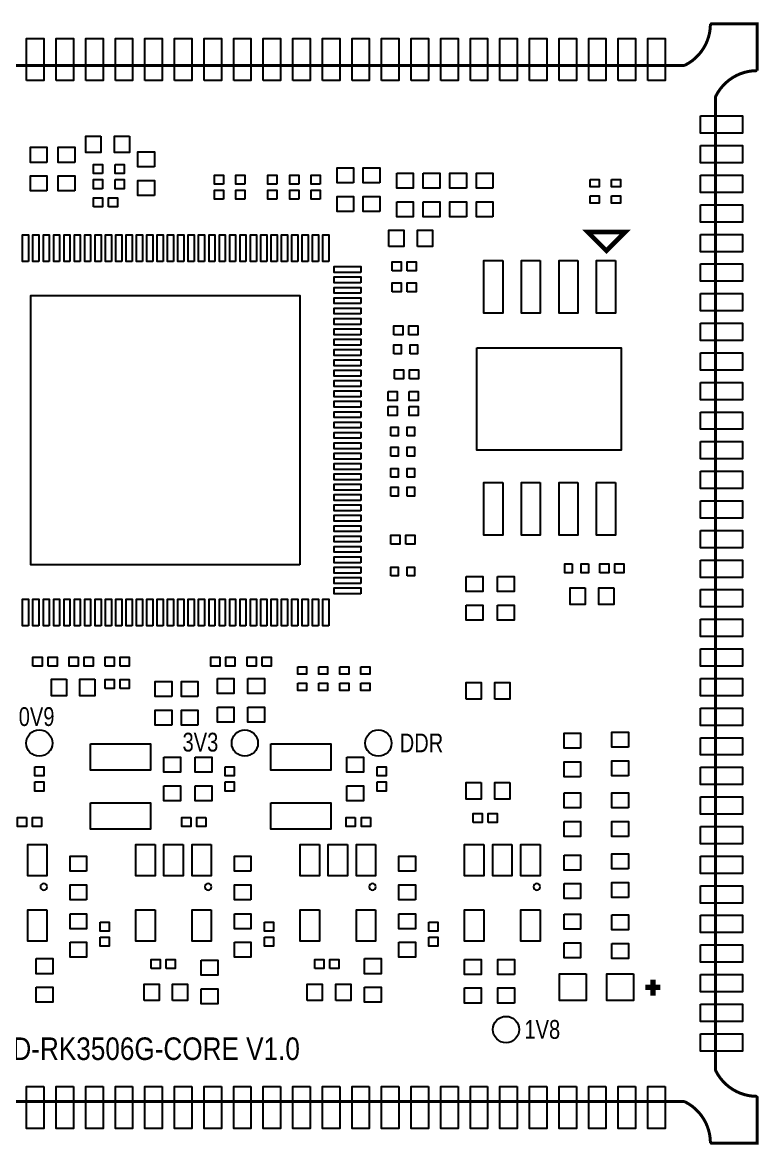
# Model space of a CAD drawing. Extents: x -19.6 to 18.3, y 14.1 to 52.
# Drawn here: x -6.57 to 18.32, y 14.07 to 51.97 of the extents above; entities that cross this region are included whole.
import ezdxf

# ---------------------------------------------------------------- set-up
doc = ezdxf.new("R2010")
doc.units = 0
for name, color, linetype in [('BG_OUTLINE', 6, 'CONTINUOUS'), ('PG_SILKSCREEN_TOP', 52, 'CONTINUOUS'), ('PIN_TOP', 80, 'CONTINUOUS')]:
    doc.layers.add(name, color=color, linetype=linetype)

msp = doc.modelspace()

# ---------------------------------------------------------------- linework, layer by layer
at = {"layer": 'BG_OUTLINE', "const_width": 0.1016}
msp.add_lwpolyline([(18.265597, 50.3428), (18.265597, 51.919403), (16.688994, 51.919403, -0.286028), (15.816758, 50.519406), (-17.085564, 50.519406, -0.286028), (-17.9578, 51.919403), (-19.534403, 51.919403), (-19.534403, 50.3428, -0.286028), (-18.134406, 49.470564), (-18.134406, 16.568242, -0.286028), (-19.534403, 15.696006), (-19.534403, 14.119403), (-17.9578, 14.119403, -0.286028), (-17.085564, 15.5194), (15.816758, 15.5194, -0.286028), (16.688994, 14.119403), (18.265597, 14.119403), (18.265597, 15.696006, -0.286028), (16.8656, 16.568242), (16.8656, 49.470564, -0.286028), (18.265597, 50.3428)], format="xyb", dxfattribs=at)
at = {"layer": 'BG_OUTLINE'}
msp.add_lwpolyline([(18.265597, 50.3428), (18.265597, 51.919403), (16.688994, 51.919403, -0.286028), (15.816758, 50.519406), (-17.085564, 50.519406, -0.286028), (-17.9578, 51.919403), (-19.534403, 51.919403), (-19.534403, 50.3428, -0.286028), (-18.134406, 49.470564), (-18.134406, 16.568242, -0.286028), (-19.534403, 15.696006), (-19.534403, 14.119403), (-17.9578, 14.119403, -0.286028), (-17.085564, 15.5194), (15.816758, 15.5194, -0.286028), (16.688994, 14.119403), (18.265597, 14.119403), (18.265597, 15.696006, -0.286028), (16.8656, 16.568242), (16.8656, 49.470564, -0.286028), (18.265597, 50.3428)], format="xyb", dxfattribs=at)
at = {"layer": 'PG_SILKSCREEN_TOP'}
for points, const_width in [([(13.171703, 44.256604), (13.806703, 44.891604), (12.536703, 44.891604), (13.171703, 44.256604)], 0.1524), ([(14.744217, 19.1008), (14.744217, 19.6342)], 0.1778), ([(14.998217, 19.3802), (14.490217, 19.3802)], 0.1778)]:
    msp.add_lwpolyline(points, dxfattribs=dict(at, const_width=const_width))
for points in [[(-5.732958, 22.77331, 1), (-5.960135, 22.77331, 1)], [(-0.176708, 22.77331, 1), (-0.403885, 22.77331, 1)], [(5.379542, 22.77331, 1), (5.152365, 22.77331, 1)], [(10.935792, 22.77331, 1), (10.708615, 22.77331, 1)]]:
    msp.add_lwpolyline(points, format="xyb", close=True, dxfattribs=at)
at = {"layer": 'PIN_TOP'}
for points in [[(-6.426403, 50.011406), (-6.426403, 51.427405), (-5.842406, 51.427405), (-5.842406, 50.011406)], [(-5.426405, 50.011406), (-5.426405, 51.427405), (-4.842408, 51.427405), (-4.842408, 50.011406)], [(-4.426407, 50.011406), (-4.426407, 51.427405), (-3.84241, 51.427405), (-3.84241, 50.011406)], [(-3.426409, 50.011406), (-3.426409, 51.427405), (-2.842412, 51.427405), (-2.842412, 50.011406)], [(-2.426386, 50.011406), (-2.426386, 51.427405), (-1.842389, 51.427405), (-1.842389, 50.011406)], [(-1.426388, 50.011406), (-1.426388, 51.427405), (-0.842391, 51.427405), (-0.842391, 50.011406)], [(-0.42639, 50.011406), (-0.42639, 51.427405), (0.157607, 51.427405), (0.157607, 50.011406)], [(0.573608, 50.011406), (0.573608, 51.427405), (1.157605, 51.427405), (1.157605, 50.011406)], [(1.573606, 50.011406), (1.573606, 51.427405), (2.157603, 51.427405), (2.157603, 50.011406)], [(2.573604, 50.011406), (2.573604, 51.427405), (3.157601, 51.427405), (3.157601, 50.011406)], [(3.573602, 50.011406), (3.573602, 51.427405), (4.157599, 51.427405), (4.157599, 50.011406)], [(4.5736, 50.011406), (4.5736, 51.427405), (5.157597, 51.427405), (5.157597, 50.011406)], [(5.573598, 50.011406), (5.573598, 51.427405), (6.157595, 51.427405), (6.157595, 50.011406)], [(6.573596, 50.011406), (6.573596, 51.427405), (7.157593, 51.427405), (7.157593, 50.011406)], [(7.573594, 50.011406), (7.573594, 51.427405), (8.157591, 51.427405), (8.157591, 50.011406)], [(8.573592, 50.011406), (8.573592, 51.427405), (9.157589, 51.427405), (9.157589, 50.011406)], [(9.57359, 50.011406), (9.57359, 51.427405), (10.157587, 51.427405), (10.157587, 50.011406)], [(10.573614, 50.011406), (10.573614, 51.427405), (11.15761, 51.427405), (11.15761, 50.011406)], [(11.573612, 50.011406), (11.573612, 51.427405), (12.157608, 51.427405), (12.157608, 50.011406)], [(12.57361, 50.011406), (12.57361, 51.427405), (13.157606, 51.427405), (13.157606, 50.011406)], [(13.573608, 50.011406), (13.573608, 51.427405), (14.157604, 51.427405), (14.157604, 50.011406)], [(14.573606, 50.011406), (14.573606, 51.427405), (15.157602, 51.427405), (15.157602, 50.011406)], [(16.3576, 48.811409), (17.773599, 48.811409), (17.773599, 48.227412), (16.3576, 48.227412)], [(-3.9116, 48.133), (-3.9116, 47.5742), (-4.4196, 47.5742), (-4.4196, 48.133)], [(-2.9464, 48.133), (-2.9464, 47.5742), (-3.4544, 47.5742), (-3.4544, 48.133)], [(16.3576, 47.811411), (17.773599, 47.811411), (17.773599, 47.227414), (16.3576, 47.227414)], [(-5.7404, 47.244), (-6.2992, 47.244), (-6.2992, 47.752), (-5.7404, 47.752)], [(-4.8006, 47.244), (-5.3594, 47.244), (-5.3594, 47.752), (-4.8006, 47.752)], [(-2.1082, 47.0916), (-2.667, 47.0916), (-2.667, 47.5996), (-2.1082, 47.5996)], [(-3.8608, 46.863), (-4.1656, 46.863), (-4.1656, 47.1678), (-3.8608, 47.1678)], [(-3.429, 47.1678), (-3.1242, 47.1678), (-3.1242, 46.863), (-3.429, 46.863)], [(4.625188, 46.548878), (4.066388, 46.548878), (4.066388, 47.056878), (4.625188, 47.056878)], [(5.514188, 46.548904), (4.955388, 46.548904), (4.955388, 47.056904), (5.514188, 47.056904)], [(-5.7404, 46.2788), (-6.2992, 46.2788), (-6.2992, 46.7868), (-5.7404, 46.7868)], [(-4.8006, 46.2788), (-5.3594, 46.2788), (-5.3594, 46.7868), (-4.8006, 46.7868)], [(-3.8608, 46.355), (-4.1656, 46.355), (-4.1656, 46.6598), (-3.8608, 46.6598)], [(-3.429, 46.6598), (-3.1242, 46.6598), (-3.1242, 46.355), (-3.429, 46.355)], [(-2.1082, 46.1264), (-2.667, 46.1264), (-2.667, 46.6344), (-2.1082, 46.6344)], [(0.230988, 46.5074), (-0.073812, 46.5074), (-0.073812, 46.8122), (0.230988, 46.8122)], [(0.951713, 46.5074), (0.646913, 46.5074), (0.646913, 46.8122), (0.951713, 46.8122)], [(2.028038, 46.5074), (1.723238, 46.5074), (1.723238, 46.8122), (2.028038, 46.8122)], [(2.774163, 46.5074), (2.469363, 46.5074), (2.469363, 46.8122), (2.774163, 46.8122)], [(3.494888, 46.5074), (3.190088, 46.5074), (3.190088, 46.8122), (3.494888, 46.8122)], [(6.084265, 46.879104), (6.643065, 46.879104), (6.643065, 46.371104), (6.084265, 46.371104)], [(6.982155, 46.879104), (7.540955, 46.879104), (7.540955, 46.371104), (6.982155, 46.371104)], [(8.441055, 46.371104), (7.882255, 46.371104), (7.882255, 46.879104), (8.441055, 46.879104)], [(9.338945, 46.371104), (8.780145, 46.371104), (8.780145, 46.879104), (9.338945, 46.879104)], [(12.626353, 46.667204), (12.926047, 46.667204), (12.926047, 46.418309), (12.626353, 46.418309)], [(13.345808, 46.667204), (13.645502, 46.667204), (13.645502, 46.418309), (13.345808, 46.418309)], [(16.3576, 46.811387), (17.773599, 46.811387), (17.773599, 46.22739), (16.3576, 46.22739)], [(0.230988, 45.9994), (-0.073812, 45.9994), (-0.073812, 46.3042), (0.230988, 46.3042)], [(0.951713, 45.9994), (0.646913, 45.9994), (0.646913, 46.3042), (0.951713, 46.3042)], [(2.028038, 45.9994), (1.723238, 45.9994), (1.723238, 46.3042), (2.028038, 46.3042)], [(2.774163, 45.9994), (2.469363, 45.9994), (2.469363, 46.3042), (2.774163, 46.3042)], [(3.494888, 45.9994), (3.190088, 45.9994), (3.190088, 46.3042), (3.494888, 46.3042)], [(-4.1656, 45.7454), (-4.1656, 46.0502), (-3.8608, 46.0502), (-3.8608, 45.7454)], [(-3.6576, 45.7454), (-3.6576, 46.0502), (-3.3528, 46.0502), (-3.3528, 45.7454)], [(4.625188, 45.583678), (4.066388, 45.583678), (4.066388, 46.091678), (4.625188, 46.091678)], [(5.514188, 45.583704), (4.955388, 45.583704), (4.955388, 46.091704), (5.514188, 46.091704)], [(6.084265, 45.913904), (6.643065, 45.913904), (6.643065, 45.405904), (6.084265, 45.405904)], [(6.982155, 45.913904), (7.540955, 45.913904), (7.540955, 45.405904), (6.982155, 45.405904)], [(8.441055, 45.405904), (7.882255, 45.405904), (7.882255, 45.913904), (8.441055, 45.913904)], [(9.338945, 45.405904), (8.780145, 45.405904), (8.780145, 45.913904), (9.338945, 45.913904)], [(12.626353, 46.118564), (12.926047, 46.118564), (12.926047, 45.869669), (12.626353, 45.869669)], [(13.345808, 46.118564), (13.645502, 46.118564), (13.645502, 45.869669), (13.345808, 45.869669)], [(16.3576, 45.811389), (17.773599, 45.811389), (17.773599, 45.227392), (16.3576, 45.227392)], [(-6.360693, 43.900306), (-6.560693, 43.900306), (-6.560693, 44.800304), (-6.360693, 44.800304)], [(-6.010681, 43.900306), (-6.210681, 43.900306), (-6.210681, 44.800304), (-6.010681, 44.800304)], [(-5.660695, 43.900306), (-5.860694, 43.900306), (-5.860694, 44.800304), (-5.660695, 44.800304)], [(-5.310886, 43.900306), (-5.510886, 43.900306), (-5.510886, 44.800304), (-5.310886, 44.800304)], [(-4.960874, 43.900306), (-5.160874, 43.900306), (-5.160874, 44.800304), (-4.960874, 44.800304)], [(-4.610887, 43.900306), (-4.810887, 43.900306), (-4.810887, 44.800304), (-4.610887, 44.800304)], [(-4.260875, 43.900306), (-4.460875, 43.900306), (-4.460875, 44.800304), (-4.260875, 44.800304)], [(-3.910889, 43.900306), (-4.110888, 43.900306), (-4.110888, 44.800304), (-3.910889, 44.800304)], [(-3.560877, 43.900306), (-3.760876, 43.900306), (-3.760876, 44.800304), (-3.560877, 44.800304)], [(-3.21089, 43.900306), (-3.41089, 43.900306), (-3.41089, 44.800304), (-3.21089, 44.800304)], [(-2.860777, 43.900306), (-3.060776, 43.900306), (-3.060776, 44.800304), (-2.860777, 44.800304)], [(-2.51079, 43.900306), (-2.71079, 43.900306), (-2.71079, 44.800304), (-2.51079, 44.800304)], [(-2.160778, 43.900306), (-2.360778, 43.900306), (-2.360778, 44.800304), (-2.160778, 44.800304)], [(-1.810791, 43.900306), (-2.010791, 43.900306), (-2.010791, 44.800304), (-1.810791, 44.800304)], [(-1.460779, 43.900306), (-1.660779, 43.900306), (-1.660779, 44.800304), (-1.460779, 44.800304)], [(-1.110793, 43.900306), (-1.310792, 43.900306), (-1.310792, 44.800304), (-1.110793, 44.800304)], [(-0.760781, 43.900306), (-0.96078, 43.900306), (-0.96078, 44.800304), (-0.760781, 44.800304)], [(-0.410794, 43.900306), (-0.610794, 43.900306), (-0.610794, 44.800304), (-0.410794, 44.800304)], [(-0.060681, 43.900306), (-0.26068, 43.900306), (-0.26068, 44.800304), (-0.060681, 44.800304)], [(0.289306, 43.900306), (0.089306, 43.900306), (0.089306, 44.800304), (0.289306, 44.800304)], [(0.639318, 43.900306), (0.439318, 43.900306), (0.439318, 44.800304), (0.639318, 44.800304)], [(0.989305, 43.900306), (0.789305, 43.900306), (0.789305, 44.800304), (0.989305, 44.800304)], [(1.339317, 43.900306), (1.139317, 43.900306), (1.139317, 44.800304), (1.339317, 44.800304)], [(1.689303, 43.900306), (1.489304, 43.900306), (1.489304, 44.800304), (1.689303, 44.800304)], [(2.039315, 43.900306), (1.839316, 43.900306), (1.839316, 44.800304), (2.039315, 44.800304)], [(2.389124, 43.900306), (2.189124, 43.900306), (2.189124, 44.800304), (2.389124, 44.800304)], [(2.739111, 43.900306), (2.539111, 43.900306), (2.539111, 44.800304), (2.739111, 44.800304)], [(3.089123, 43.900306), (2.889123, 43.900306), (2.889123, 44.800304), (3.089123, 44.800304)], [(3.439109, 43.900306), (3.23911, 43.900306), (3.23911, 44.800304), (3.439109, 44.800304)], [(3.789121, 43.900306), (3.589122, 43.900306), (3.589122, 44.800304), (3.789121, 44.800304)], [(5.8166, 44.3992), (5.8166, 44.958), (6.3246, 44.958), (6.3246, 44.3992)], [(6.7818, 44.3992), (6.7818, 44.958), (7.2898, 44.958), (7.2898, 44.3992)], [(16.3576, 44.811391), (17.773599, 44.811391), (17.773599, 44.227394), (16.3576, 44.227394)], [(4.866805, 43.522621), (3.966807, 43.522621), (3.966807, 43.72262), (4.866805, 43.72262)], [(5.932272, 43.57591), (5.932272, 43.88071), (6.237072, 43.88071), (6.237072, 43.57591)], [(6.440272, 43.57591), (6.440272, 43.88071), (6.745072, 43.88071), (6.745072, 43.57591)], [(9.666503, 43.93151), (9.666503, 42.15351), (9.031503, 42.15351), (9.031503, 43.93151)], [(10.936503, 43.93151), (10.936503, 42.15351), (10.301503, 42.15351), (10.301503, 43.93151)], [(12.206503, 43.93151), (12.206503, 42.15351), (11.571503, 42.15351), (11.571503, 43.93151)], [(13.476503, 43.93151), (13.476503, 42.15351), (12.841503, 42.15351), (12.841503, 43.93151)], [(16.3576, 43.811393), (17.773599, 43.811393), (17.773599, 43.227396), (16.3576, 43.227396)], [(4.866805, 43.172609), (3.966807, 43.172609), (3.966807, 43.372608), (4.866805, 43.372608)], [(4.866805, 42.822622), (3.966807, 42.822622), (3.966807, 43.022622), (4.866805, 43.022622)], [(5.932272, 42.874667), (5.932272, 43.179467), (6.237072, 43.179467), (6.237072, 42.874667)], [(6.440272, 42.874667), (6.440272, 43.179467), (6.745072, 43.179467), (6.745072, 42.874667)], [(2.814269, 33.647659), (-6.28584, 33.647659), (-6.28584, 42.747768), (2.814269, 42.747768)], [(4.866805, 42.47261), (3.966807, 42.47261), (3.966807, 42.67261), (4.866805, 42.67261)], [(16.3576, 42.811395), (17.773599, 42.811395), (17.773599, 42.227398), (16.3576, 42.227398)], [(4.866805, 42.122623), (3.966807, 42.122623), (3.966807, 42.322623), (4.866805, 42.322623)], [(4.866805, 41.772815), (3.966807, 41.772815), (3.966807, 41.972814), (4.866805, 41.972814)], [(5.983072, 41.417138), (5.983072, 41.721938), (6.287872, 41.721938), (6.287872, 41.417138)], [(6.491072, 41.417138), (6.491072, 41.721938), (6.795872, 41.721938), (6.795872, 41.417138)], [(16.3576, 41.811397), (17.773599, 41.811397), (17.773599, 41.2274), (16.3576, 41.2274)], [(4.866805, 41.422803), (3.966807, 41.422803), (3.966807, 41.622802), (4.866805, 41.622802)], [(4.866805, 41.072816), (3.966807, 41.072816), (3.966807, 41.272816), (4.866805, 41.272816)], [(5.987948, 40.7781), (5.987948, 41.077794), (6.236843, 41.077794), (6.236843, 40.7781)], [(6.536588, 40.7781), (6.536588, 41.077794), (6.785483, 41.077794), (6.785483, 40.7781)], [(8.795309, 40.976804), (13.672109, 40.976804), (13.672109, 37.522404), (8.795309, 37.522404)], [(4.866805, 40.722804), (3.966807, 40.722804), (3.966807, 40.922804), (4.866805, 40.922804)], [(4.866805, 40.372817), (3.966807, 40.372817), (3.966807, 40.572817), (4.866805, 40.572817)], [(16.3576, 40.811399), (17.773599, 40.811399), (17.773599, 40.227402), (16.3576, 40.227402)], [(4.866805, 40.022805), (3.966807, 40.022805), (3.966807, 40.222805), (4.866805, 40.222805)], [(6.008472, 39.933194), (6.008472, 40.237994), (6.313272, 40.237994), (6.313272, 39.933194)], [(6.516472, 39.933194), (6.516472, 40.237994), (6.821272, 40.237994), (6.821272, 39.933194)], [(4.866805, 39.672819), (3.966807, 39.672819), (3.966807, 39.872818), (4.866805, 39.872818)], [(16.3576, 39.811401), (17.773599, 39.811401), (17.773599, 39.227404), (16.3576, 39.227404)], [(4.866805, 39.322705), (3.966807, 39.322705), (3.966807, 39.522705), (4.866805, 39.522705)], [(5.798388, 39.508328), (6.103188, 39.508328), (6.103188, 39.203528), (5.798388, 39.203528)], [(6.509588, 39.508328), (6.814388, 39.508328), (6.814388, 39.203528), (6.509588, 39.203528)], [(4.866805, 38.972719), (3.966807, 38.972719), (3.966807, 39.172718), (4.866805, 39.172718)], [(4.866805, 38.622707), (3.966807, 38.622707), (3.966807, 38.822706), (4.866805, 38.822706)], [(5.798388, 39.000328), (6.103188, 39.000328), (6.103188, 38.695528), (5.798388, 38.695528)], [(6.509588, 39.000328), (6.814388, 39.000328), (6.814388, 38.695528), (6.509588, 38.695528)], [(16.3576, 38.811403), (17.773599, 38.811403), (17.773599, 38.227406), (16.3576, 38.227406)], [(4.866805, 38.27272), (3.966807, 38.27272), (3.966807, 38.47272), (4.866805, 38.47272)], [(5.889092, 38.00508), (5.889092, 38.304775), (6.137986, 38.304775), (6.137986, 38.00508)], [(6.437732, 38.00508), (6.437732, 38.304775), (6.686626, 38.304775), (6.686626, 38.00508)], [(4.866805, 37.922708), (3.966807, 37.922708), (3.966807, 38.122708), (4.866805, 38.122708)], [(4.866805, 37.572721), (3.966807, 37.572721), (3.966807, 37.772721), (4.866805, 37.772721)], [(5.889092, 37.319534), (5.889092, 37.619229), (6.137986, 37.619229), (6.137986, 37.319534)], [(6.437732, 37.319534), (6.437732, 37.619229), (6.686626, 37.619229), (6.686626, 37.319534)], [(16.3576, 37.811405), (17.773599, 37.811405), (17.773599, 37.227408), (16.3576, 37.227408)], [(4.866805, 37.222709), (3.966807, 37.222709), (3.966807, 37.422709), (4.866805, 37.422709)], [(4.866805, 36.872723), (3.966807, 36.872723), (3.966807, 37.072722), (4.866805, 37.072722)], [(5.889092, 36.608334), (5.889092, 36.908029), (6.137986, 36.908029), (6.137986, 36.608334)], [(6.437732, 36.608334), (6.437732, 36.908029), (6.686626, 36.908029), (6.686626, 36.608334)], [(16.3576, 36.811407), (17.773599, 36.811407), (17.773599, 36.22741), (16.3576, 36.22741)], [(4.866805, 36.522609), (3.966807, 36.522609), (3.966807, 36.722609), (4.866805, 36.722609)], [(9.666503, 36.428299), (9.666503, 34.650299), (9.031503, 34.650299), (9.031503, 36.428299)], [(10.936503, 36.428299), (10.936503, 34.650299), (10.301503, 34.650299), (10.301503, 36.428299)], [(12.206503, 36.428299), (12.206503, 34.650299), (11.571503, 34.650299), (11.571503, 36.428299)], [(13.476503, 36.428299), (13.476503, 34.650299), (12.841503, 34.650299), (12.841503, 36.428299)], [(4.866805, 36.172623), (3.966807, 36.172623), (3.966807, 36.372622), (4.866805, 36.372622)], [(4.866805, 35.822611), (3.966807, 35.822611), (3.966807, 36.02261), (4.866805, 36.02261)], [(5.889092, 35.973334), (5.889092, 36.273029), (6.137986, 36.273029), (6.137986, 35.973334)], [(6.437732, 35.973334), (6.437732, 36.273029), (6.686626, 36.273029), (6.686626, 35.973334)], [(4.866805, 35.472624), (3.966807, 35.472624), (3.966807, 35.672624), (4.866805, 35.672624)], [(16.3576, 35.811409), (17.773599, 35.811409), (17.773599, 35.227412), (16.3576, 35.227412)], [(4.866805, 35.122612), (3.966807, 35.122612), (3.966807, 35.322612), (4.866805, 35.322612)], [(4.866805, 34.772625), (3.966807, 34.772625), (3.966807, 34.972625), (4.866805, 34.972625)], [(4.866805, 34.422613), (3.966807, 34.422613), (3.966807, 34.622613), (4.866805, 34.622613)], [(5.881472, 34.34301), (5.881472, 34.64781), (6.186272, 34.64781), (6.186272, 34.34301)], [(6.389472, 34.34301), (6.389472, 34.64781), (6.694272, 34.64781), (6.694272, 34.34301)], [(16.3576, 34.811386), (17.773599, 34.811386), (17.773599, 34.227389), (16.3576, 34.227389)], [(4.866805, 34.072805), (3.966807, 34.072805), (3.966807, 34.272804), (4.866805, 34.272804)], [(4.866805, 33.722818), (3.966807, 33.722818), (3.966807, 33.922818), (4.866805, 33.922818)], [(16.3576, 33.811388), (17.773599, 33.811388), (17.773599, 33.227391), (16.3576, 33.227391)], [(4.866805, 33.372806), (3.966807, 33.372806), (3.966807, 33.572806), (4.866805, 33.572806)], [(5.889092, 33.276261), (5.889092, 33.575955), (6.137986, 33.575955), (6.137986, 33.276261)], [(6.437732, 33.276261), (6.437732, 33.575955), (6.686626, 33.575955), (6.686626, 33.276261)], [(12.019191, 33.682546), (12.019191, 33.382852), (11.770296, 33.382852), (11.770296, 33.682546)], [(12.567831, 33.682546), (12.567831, 33.382852), (12.318937, 33.382852), (12.318937, 33.682546)], [(12.953238, 33.380299), (12.953238, 33.685099), (13.258038, 33.685099), (13.258038, 33.380299)], [(13.461238, 33.380299), (13.461238, 33.685099), (13.766038, 33.685099), (13.766038, 33.380299)], [(4.866805, 33.022819), (3.966807, 33.022819), (3.966807, 33.222819), (4.866805, 33.222819)], [(8.433765, 33.253528), (8.992565, 33.253528), (8.992565, 32.745528), (8.433765, 32.745528)], [(9.495155, 33.253528), (10.053955, 33.253528), (10.053955, 32.745528), (9.495155, 32.745528)], [(4.866805, 32.672807), (3.966807, 32.672807), (3.966807, 32.872807), (4.866805, 32.872807)], [(12.455931, 32.872299), (12.455931, 32.313499), (11.947931, 32.313499), (11.947931, 32.872299)], [(13.421131, 32.872299), (13.421131, 32.313499), (12.913131, 32.313499), (12.913131, 32.872299)], [(16.3576, 32.81139), (17.773599, 32.81139), (17.773599, 32.227393), (16.3576, 32.227393)], [(-6.360693, 31.595123), (-6.560693, 31.595123), (-6.560693, 32.495122), (-6.360693, 32.495122)], [(-6.010681, 31.595123), (-6.210681, 31.595123), (-6.210681, 32.495122), (-6.010681, 32.495122)], [(-5.660695, 31.595123), (-5.860694, 31.595123), (-5.860694, 32.495122), (-5.660695, 32.495122)], [(-5.310886, 31.595123), (-5.510886, 31.595123), (-5.510886, 32.495122), (-5.310886, 32.495122)], [(-4.960874, 31.595123), (-5.160874, 31.595123), (-5.160874, 32.495122), (-4.960874, 32.495122)], [(-4.610887, 31.595123), (-4.810887, 31.595123), (-4.810887, 32.495122), (-4.610887, 32.495122)], [(-4.260875, 31.595123), (-4.460875, 31.595123), (-4.460875, 32.495122), (-4.260875, 32.495122)], [(-3.910889, 31.595123), (-4.110888, 31.595123), (-4.110888, 32.495122), (-3.910889, 32.495122)], [(-3.560877, 31.595123), (-3.760876, 31.595123), (-3.760876, 32.495122), (-3.560877, 32.495122)], [(-3.21089, 31.595123), (-3.41089, 31.595123), (-3.41089, 32.495122), (-3.21089, 32.495122)], [(-2.860777, 31.595123), (-3.060776, 31.595123), (-3.060776, 32.495122), (-2.860777, 32.495122)], [(-2.51079, 31.595123), (-2.71079, 31.595123), (-2.71079, 32.495122), (-2.51079, 32.495122)], [(-2.160778, 31.595123), (-2.360778, 31.595123), (-2.360778, 32.495122), (-2.160778, 32.495122)], [(-1.810791, 31.595123), (-2.010791, 31.595123), (-2.010791, 32.495122), (-1.810791, 32.495122)], [(-1.460779, 31.595123), (-1.660779, 31.595123), (-1.660779, 32.495122), (-1.460779, 32.495122)], [(-1.110793, 31.595123), (-1.310792, 31.595123), (-1.310792, 32.495122), (-1.110793, 32.495122)], [(-0.760781, 31.595123), (-0.96078, 31.595123), (-0.96078, 32.495122), (-0.760781, 32.495122)], [(-0.410794, 31.595123), (-0.610794, 31.595123), (-0.610794, 32.495122), (-0.410794, 32.495122)], [(-0.060681, 31.595123), (-0.26068, 31.595123), (-0.26068, 32.495122), (-0.060681, 32.495122)], [(0.289306, 31.595123), (0.089306, 31.595123), (0.089306, 32.495122), (0.289306, 32.495122)], [(0.639318, 31.595123), (0.439318, 31.595123), (0.439318, 32.495122), (0.639318, 32.495122)], [(0.989305, 31.595123), (0.789305, 31.595123), (0.789305, 32.495122), (0.989305, 32.495122)], [(1.339317, 31.595123), (1.139317, 31.595123), (1.139317, 32.495122), (1.339317, 32.495122)], [(1.689303, 31.595123), (1.489304, 31.595123), (1.489304, 32.495122), (1.689303, 32.495122)], [(2.039315, 31.595123), (1.839316, 31.595123), (1.839316, 32.495122), (2.039315, 32.495122)], [(2.389124, 31.595123), (2.189124, 31.595123), (2.189124, 32.495122), (2.389124, 32.495122)], [(2.739111, 31.595123), (2.539111, 31.595123), (2.539111, 32.495122), (2.739111, 32.495122)], [(3.089123, 31.595123), (2.889123, 31.595123), (2.889123, 32.495122), (3.089123, 32.495122)], [(3.439109, 31.595123), (3.23911, 31.595123), (3.23911, 32.495122), (3.439109, 32.495122)], [(3.789121, 31.595123), (3.589122, 31.595123), (3.589122, 32.495122), (3.789121, 32.495122)], [(8.433765, 32.288328), (8.992565, 32.288328), (8.992565, 31.780328), (8.433765, 31.780328)], [(9.495155, 32.288328), (10.053955, 32.288328), (10.053955, 31.780328), (9.495155, 31.780328)], [(16.3576, 31.811392), (17.773599, 31.811392), (17.773599, 31.227395), (16.3576, 31.227395)], [(16.3576, 30.811394), (17.773599, 30.811394), (17.773599, 30.227397), (16.3576, 30.227397)], [(-6.210351, 30.230394), (-6.210351, 30.535194), (-5.905551, 30.535194), (-5.905551, 30.230394)], [(-5.702351, 30.230394), (-5.702351, 30.535194), (-5.397551, 30.535194), (-5.397551, 30.230394)], [(-4.686351, 30.535194), (-4.686351, 30.230394), (-4.991151, 30.230394), (-4.991151, 30.535194)], [(-4.178351, 30.535194), (-4.178351, 30.230394), (-4.483151, 30.230394), (-4.483151, 30.535194)], [(-3.771849, 30.230394), (-3.771849, 30.535194), (-3.467049, 30.535194), (-3.467049, 30.230394)], [(-3.263849, 30.230394), (-3.263849, 30.535194), (-2.959049, 30.535194), (-2.959049, 30.230394)], [(0.104064, 30.535194), (0.104064, 30.230394), (-0.200736, 30.230394), (-0.200736, 30.535194)], [(0.612064, 30.535194), (0.612064, 30.230394), (0.307264, 30.230394), (0.307264, 30.535194)], [(1.030554, 30.230394), (1.030554, 30.535194), (1.335354, 30.535194), (1.335354, 30.230394)], [(1.538554, 30.230394), (1.538554, 30.535194), (1.843354, 30.535194), (1.843354, 30.230394)], [(2.738996, 30.205616), (3.038691, 30.205616), (3.038691, 29.956722), (2.738996, 29.956722)], [(3.450196, 30.205616), (3.749891, 30.205616), (3.749891, 29.956722), (3.450196, 29.956722)], [(4.161396, 30.205616), (4.461091, 30.205616), (4.461091, 29.956722), (4.161396, 29.956722)], [(4.872596, 30.205616), (5.172291, 30.205616), (5.172291, 29.956722), (4.872596, 29.956722)], [(-5.082159, 29.785386), (-5.082159, 29.226586), (-5.590159, 29.226586), (-5.590159, 29.785386)], [(-4.116959, 29.785386), (-4.116959, 29.226586), (-4.624959, 29.226586), (-4.624959, 29.785386)], [(-3.771849, 29.472814), (-3.771849, 29.777614), (-3.467049, 29.777614), (-3.467049, 29.472814)], [(-3.263849, 29.472814), (-3.263849, 29.777614), (-2.959049, 29.777614), (-2.959049, 29.472814)], [(-1.521866, 29.197224), (-2.080666, 29.197224), (-2.080666, 29.705224), (-1.521866, 29.705224)], [(-0.632866, 29.197224), (-1.191666, 29.197224), (-1.191666, 29.705224), (-0.632866, 29.705224)], [(0.024867, 29.806824), (0.583667, 29.806824), (0.583667, 29.298824), (0.024867, 29.298824)], [(1.053567, 29.806824), (1.612367, 29.806824), (1.612367, 29.298824), (1.053567, 29.298824)], [(2.738996, 29.656977), (3.038691, 29.656977), (3.038691, 29.408082), (2.738996, 29.408082)], [(3.450196, 29.656977), (3.749891, 29.656977), (3.749891, 29.408082), (3.450196, 29.408082)], [(4.161396, 29.656977), (4.461091, 29.656977), (4.461091, 29.408082), (4.161396, 29.408082)], [(4.872596, 29.656977), (5.172291, 29.656977), (5.172291, 29.408082), (4.872596, 29.408082)], [(8.434045, 29.113607), (8.434045, 29.672407), (8.942045, 29.672407), (8.942045, 29.113607)], [(9.399245, 29.113607), (9.399245, 29.672407), (9.907245, 29.672407), (9.907245, 29.113607)], [(16.3576, 29.811396), (17.773599, 29.811396), (17.773599, 29.227399), (16.3576, 29.227399)], [(0.024867, 28.841624), (0.583667, 28.841624), (0.583667, 28.333624), (0.024867, 28.333624)], [(1.053567, 28.841624), (1.612367, 28.841624), (1.612367, 28.333624), (1.053567, 28.333624)], [(16.3576, 28.811398), (17.773599, 28.811398), (17.773599, 28.227401), (16.3576, 28.227401)], [(-1.521866, 28.232024), (-2.080666, 28.232024), (-2.080666, 28.740024), (-1.521866, 28.740024)], [(-0.632866, 28.232024), (-1.191666, 28.232024), (-1.191666, 28.740024), (-0.632866, 28.740024)], [(12.298299, 27.458162), (11.739499, 27.458162), (11.739499, 27.966162), (12.298299, 27.966162)], [(13.914907, 27.491461), (13.356107, 27.491461), (13.356107, 27.999461), (13.914907, 27.999461)], [(16.3576, 27.8114), (17.773599, 27.8114), (17.773599, 27.227403), (16.3576, 27.227403)], [(-4.265397, 27.606904), (-2.233397, 27.606904), (-2.233397, 26.717904), (-4.265397, 26.717904)], [(1.830603, 27.606904), (3.862603, 27.606904), (3.862603, 26.717904), (1.830603, 26.717904)], [(-1.782699, 27.153006), (-1.223899, 27.153006), (-1.223899, 26.645006), (-1.782699, 26.645006)], [(-0.728599, 27.153006), (-0.169799, 27.153006), (-0.169799, 26.645006), (-0.728599, 26.645006)], [(4.402455, 27.153006), (4.961255, 27.153006), (4.961255, 26.645006), (4.402455, 26.645006)], [(12.298299, 26.492962), (11.739499, 26.492962), (11.739499, 27.000962), (12.298299, 27.000962)], [(13.914907, 26.526261), (13.356107, 26.526261), (13.356107, 27.034261), (13.914907, 27.034261)], [(-6.151499, 26.822806), (-5.846699, 26.822806), (-5.846699, 26.518006), (-6.151499, 26.518006)], [(0.287401, 26.822806), (0.592201, 26.822806), (0.592201, 26.518006), (0.287401, 26.518006)], [(5.418455, 26.822806), (5.723255, 26.822806), (5.723255, 26.518006), (5.418455, 26.518006)], [(16.3576, 26.811402), (17.773599, 26.811402), (17.773599, 26.227405), (16.3576, 26.227405)], [(-6.151499, 26.314806), (-5.846699, 26.314806), (-5.846699, 26.010006), (-6.151499, 26.010006)], [(-1.782699, 26.187806), (-1.223899, 26.187806), (-1.223899, 25.679806), (-1.782699, 25.679806)], [(-0.728599, 26.187806), (-0.169799, 26.187806), (-0.169799, 25.679806), (-0.728599, 25.679806)], [(0.287401, 26.314806), (0.592201, 26.314806), (0.592201, 26.010006), (0.287401, 26.010006)], [(4.402455, 26.187806), (4.961255, 26.187806), (4.961255, 25.679806), (4.402455, 25.679806)], [(5.418455, 26.314806), (5.723255, 26.314806), (5.723255, 26.010006), (5.418455, 26.010006)], [(8.94174, 26.293445), (8.94174, 25.734645), (8.43374, 25.734645), (8.43374, 26.293445)], [(9.90694, 26.293445), (9.90694, 25.734645), (9.39894, 25.734645), (9.39894, 26.293445)], [(11.739499, 25.950139), (12.298299, 25.950139), (12.298299, 25.442139), (11.739499, 25.442139)], [(13.914907, 25.442139), (13.356107, 25.442139), (13.356107, 25.950139), (13.914907, 25.950139)], [(16.3576, 25.811404), (17.773599, 25.811404), (17.773599, 25.227407), (16.3576, 25.227407)], [(-4.265397, 25.606908), (-2.233397, 25.606908), (-2.233397, 24.717908), (-4.265397, 24.717908)], [(1.830603, 25.606908), (3.862603, 25.606908), (3.862603, 24.717908), (1.830603, 24.717908)], [(-6.426962, 25.1206), (-6.426962, 24.8158), (-6.731762, 24.8158), (-6.731762, 25.1206)], [(-5.918962, 25.1206), (-5.918962, 24.8158), (-6.223762, 24.8158), (-6.223762, 25.1206)], [(-0.870712, 25.1206), (-0.870712, 24.8158), (-1.175512, 24.8158), (-1.175512, 25.1206)], [(-0.362712, 25.1206), (-0.362712, 24.8158), (-0.667512, 24.8158), (-0.667512, 25.1206)], [(4.685538, 25.1206), (4.685538, 24.8158), (4.380738, 24.8158), (4.380738, 25.1206)], [(5.193538, 25.1206), (5.193538, 24.8158), (4.888738, 24.8158), (4.888738, 25.1206)], [(8.66836, 24.951055), (8.66836, 25.255855), (8.97316, 25.255855), (8.97316, 24.951055)], [(9.17636, 24.951055), (9.17636, 25.255855), (9.48116, 25.255855), (9.48116, 24.951055)], [(11.739499, 24.984939), (12.298299, 24.984939), (12.298299, 24.476939), (11.739499, 24.476939)], [(13.914907, 24.476939), (13.356107, 24.476939), (13.356107, 24.984939), (13.914907, 24.984939)], [(16.3576, 24.811406), (17.773599, 24.811406), (17.773599, 24.227409), (16.3576, 24.227409)], [(-5.739841, 24.19971), (-5.739841, 23.140505), (-6.39003, 23.140505), (-6.39003, 24.19971)], [(-2.083613, 24.19971), (-2.083613, 23.140505), (-2.733802, 23.140505), (-2.733802, 24.19971)], [(-1.133602, 24.19971), (-1.133602, 23.140505), (-1.783791, 23.140505), (-1.783791, 24.19971)], [(-0.183591, 24.19971), (-0.183591, 23.140505), (-0.83378, 23.140505), (-0.83378, 24.19971)], [(3.472637, 24.19971), (3.472637, 23.140505), (2.822448, 23.140505), (2.822448, 24.19971)], [(4.422648, 24.19971), (4.422648, 23.140505), (3.772459, 23.140505), (3.772459, 24.19971)], [(5.372659, 24.19971), (5.372659, 23.140505), (4.72247, 23.140505), (4.72247, 24.19971)], [(9.028887, 24.19971), (9.028887, 23.140505), (8.378698, 23.140505), (8.378698, 24.19971)], [(9.978898, 24.19971), (9.978898, 23.140505), (9.328709, 23.140505), (9.328709, 24.19971)], [(10.928909, 24.19971), (10.928909, 23.140505), (10.27872, 23.140505), (10.27872, 24.19971)], [(13.914907, 23.38291), (13.356107, 23.38291), (13.356107, 23.89091), (13.914907, 23.89091)], [(-4.398645, 23.303865), (-4.957445, 23.303865), (-4.957445, 23.811865), (-4.398645, 23.811865)], [(1.157605, 23.303865), (0.598805, 23.303865), (0.598805, 23.811865), (1.157605, 23.811865)], [(6.713855, 23.303865), (6.155055, 23.303865), (6.155055, 23.811865), (6.713855, 23.811865)], [(11.739499, 23.848568), (12.298299, 23.848568), (12.298299, 23.340568), (11.739499, 23.340568)], [(16.3576, 23.811408), (17.773599, 23.811408), (17.773599, 23.227411), (16.3576, 23.227411)], [(-4.398645, 22.338665), (-4.957445, 22.338665), (-4.957445, 22.846665), (-4.398645, 22.846665)], [(1.157605, 22.338665), (0.598805, 22.338665), (0.598805, 22.846665), (1.157605, 22.846665)], [(6.713855, 22.338665), (6.155055, 22.338665), (6.155055, 22.846665), (6.713855, 22.846665)], [(11.739499, 22.883368), (12.298299, 22.883368), (12.298299, 22.375368), (11.739499, 22.375368)], [(13.914907, 22.41771), (13.356107, 22.41771), (13.356107, 22.92571), (13.914907, 22.92571)], [(16.3576, 22.81141), (17.773599, 22.81141), (17.773599, 22.227413), (16.3576, 22.227413)], [(-5.739841, 21.999715), (-5.739841, 20.940509), (-6.39003, 20.940509), (-6.39003, 21.999715)], [(-2.083613, 21.999715), (-2.083613, 20.940509), (-2.733802, 20.940509), (-2.733802, 21.999715)], [(-0.183591, 21.999715), (-0.183591, 20.940509), (-0.83378, 20.940509), (-0.83378, 21.999715)], [(3.472637, 21.999715), (3.472637, 20.940509), (2.822448, 20.940509), (2.822448, 21.999715)], [(5.372659, 21.999715), (5.372659, 20.940509), (4.72247, 20.940509), (4.72247, 21.999715)], [(9.028887, 21.999715), (9.028887, 20.940509), (8.378698, 20.940509), (8.378698, 21.999715)], [(10.928909, 21.999715), (10.928909, 20.940509), (10.27872, 20.940509), (10.27872, 21.999715)], [(-4.957445, 21.866809), (-4.398645, 21.866809), (-4.398645, 21.358809), (-4.957445, 21.358809)], [(0.598805, 21.866809), (1.157605, 21.866809), (1.157605, 21.358809), (0.598805, 21.358809)], [(6.155055, 21.866809), (6.713855, 21.866809), (6.713855, 21.358809), (6.155055, 21.358809)], [(11.739499, 21.849867), (12.298299, 21.849867), (12.298299, 21.341867), (11.739499, 21.341867)], [(13.359917, 21.824036), (13.918717, 21.824036), (13.918717, 21.316036), (13.359917, 21.316036)], [(16.3576, 21.811386), (17.773599, 21.811386), (17.773599, 21.22739), (16.3576, 21.22739)], [(-3.941699, 21.585834), (-3.636899, 21.585834), (-3.636899, 21.281034), (-3.941699, 21.281034)], [(1.614551, 21.585834), (1.919351, 21.585834), (1.919351, 21.281034), (1.614551, 21.281034)], [(7.170801, 21.585834), (7.475601, 21.585834), (7.475601, 21.281034), (7.170801, 21.281034)], [(-4.957445, 20.901609), (-4.398645, 20.901609), (-4.398645, 20.393609), (-4.957445, 20.393609)], [(-3.941699, 21.077834), (-3.636899, 21.077834), (-3.636899, 20.773034), (-3.941699, 20.773034)], [(0.598805, 20.901609), (1.157605, 20.901609), (1.157605, 20.393609), (0.598805, 20.393609)], [(1.614551, 21.077834), (1.919351, 21.077834), (1.919351, 20.773034), (1.614551, 20.773034)], [(6.155055, 20.901609), (6.713855, 20.901609), (6.713855, 20.393609), (6.155055, 20.393609)], [(7.170801, 21.077834), (7.475601, 21.077834), (7.475601, 20.773034), (7.170801, 20.773034)], [(11.739499, 20.884667), (12.298299, 20.884667), (12.298299, 20.376667), (11.739499, 20.376667)], [(13.359917, 20.858836), (13.918717, 20.858836), (13.918717, 20.350836), (13.359917, 20.350836)], [(16.3576, 20.811388), (17.773599, 20.811388), (17.773599, 20.227392), (16.3576, 20.227392)], [(-6.100445, 20.347991), (-5.541645, 20.347991), (-5.541645, 19.839991), (-6.100445, 19.839991)], [(-2.218639, 20.010501), (-2.218639, 20.315301), (-1.913839, 20.315301), (-1.913839, 20.010501)], [(-1.710639, 20.010501), (-1.710639, 20.315301), (-1.405839, 20.315301), (-1.405839, 20.010501)], [(-0.525145, 20.297191), (0.033655, 20.297191), (0.033655, 19.789191), (-0.525145, 19.789191)], [(3.312363, 20.010501), (3.312363, 20.315301), (3.617163, 20.315301), (3.617163, 20.010501)], [(3.820363, 20.010501), (3.820363, 20.315301), (4.125163, 20.315301), (4.125163, 20.010501)], [(4.999355, 20.347991), (5.558155, 20.347991), (5.558155, 19.839991), (4.999355, 19.839991)], [(8.377555, 20.322591), (8.936355, 20.322591), (8.936355, 19.814591), (8.377555, 19.814591)], [(10.062845, 19.814591), (9.504045, 19.814591), (9.504045, 20.322591), (10.062845, 20.322591)], [(12.489066, 19.830148), (12.489066, 18.930252), (11.589169, 18.930252), (11.589169, 19.830148)], [(14.089266, 19.830148), (14.089266, 18.930252), (13.189369, 18.930252), (13.189369, 19.830148)], [(16.3576, 19.81139), (17.773599, 19.81139), (17.773599, 19.227394), (16.3576, 19.227394)], [(-6.100445, 19.382791), (-5.541645, 19.382791), (-5.541645, 18.874791), (-6.100445, 18.874791)], [(-2.457933, 18.931001), (-2.457933, 19.489801), (-1.949933, 19.489801), (-1.949933, 18.931001)], [(-1.492733, 18.931001), (-1.492733, 19.489801), (-0.984733, 19.489801), (-0.984733, 18.931001)], [(-0.525145, 19.331991), (0.033655, 19.331991), (0.033655, 18.823991), (-0.525145, 18.823991)], [(3.061767, 18.931001), (3.061767, 19.489801), (3.569767, 19.489801), (3.569767, 18.931001)], [(4.026967, 18.931001), (4.026967, 19.489801), (4.534967, 19.489801), (4.534967, 18.931001)], [(4.999355, 19.382791), (5.558155, 19.382791), (5.558155, 18.874791), (4.999355, 18.874791)], [(8.377555, 19.357391), (8.936355, 19.357391), (8.936355, 18.849391), (8.377555, 18.849391)], [(10.062845, 18.849391), (9.504045, 18.849391), (9.504045, 19.357391), (10.062845, 19.357391)], [(16.3576, 18.811392), (17.773599, 18.811392), (17.773599, 18.227396), (16.3576, 18.227396)], [(16.3576, 17.811394), (17.773599, 17.811394), (17.773599, 17.227398), (16.3576, 17.227398)], [(-5.842406, 16.0274), (-5.842406, 14.611401), (-6.426403, 14.611401), (-6.426403, 16.0274)], [(-4.842408, 16.0274), (-4.842408, 14.611401), (-5.426405, 14.611401), (-5.426405, 16.0274)], [(-3.84241, 16.0274), (-3.84241, 14.611401), (-4.426407, 14.611401), (-4.426407, 16.0274)], [(-2.842412, 16.0274), (-2.842412, 14.611401), (-3.426409, 14.611401), (-3.426409, 16.0274)], [(-1.842389, 16.0274), (-1.842389, 14.611401), (-2.426386, 14.611401), (-2.426386, 16.0274)], [(-0.842391, 16.0274), (-0.842391, 14.611401), (-1.426388, 14.611401), (-1.426388, 16.0274)], [(0.157607, 16.0274), (0.157607, 14.611401), (-0.42639, 14.611401), (-0.42639, 16.0274)], [(1.157605, 16.0274), (1.157605, 14.611401), (0.573608, 14.611401), (0.573608, 16.0274)], [(2.157603, 16.0274), (2.157603, 14.611401), (1.573606, 14.611401), (1.573606, 16.0274)], [(3.157601, 16.0274), (3.157601, 14.611401), (2.573604, 14.611401), (2.573604, 16.0274)], [(4.157599, 16.0274), (4.157599, 14.611401), (3.573602, 14.611401), (3.573602, 16.0274)], [(5.157597, 16.0274), (5.157597, 14.611401), (4.5736, 14.611401), (4.5736, 16.0274)], [(6.157595, 16.0274), (6.157595, 14.611401), (5.573598, 14.611401), (5.573598, 16.0274)], [(7.157593, 16.0274), (7.157593, 14.611401), (6.573596, 14.611401), (6.573596, 16.0274)], [(8.157591, 16.0274), (8.157591, 14.611401), (7.573594, 14.611401), (7.573594, 16.0274)], [(9.157589, 16.0274), (9.157589, 14.611401), (8.573592, 14.611401), (8.573592, 16.0274)], [(10.157587, 16.0274), (10.157587, 14.611401), (9.57359, 14.611401), (9.57359, 16.0274)], [(11.15761, 16.0274), (11.15761, 14.611401), (10.573614, 14.611401), (10.573614, 16.0274)], [(12.157608, 16.0274), (12.157608, 14.611401), (11.573612, 14.611401), (11.573612, 16.0274)], [(13.157606, 16.0274), (13.157606, 14.611401), (12.57361, 14.611401), (12.57361, 16.0274)], [(14.157604, 16.0274), (14.157604, 14.611401), (13.573608, 14.611401), (13.573608, 16.0274)], [(15.157602, 16.0274), (15.157602, 14.611401), (14.573606, 14.611401), (14.573606, 16.0274)]]:
    msp.add_lwpolyline(points, close=True, dxfattribs=at)
for centre in [(-5.999048, 27.630755), (0.950341, 27.630755), (5.466436, 27.630755), (9.77933, 17.953355)]:
    msp.add_circle(centre, 0.4445, dxfattribs=at)

# ---------------------------------------------------------------- texts
at = {"layer": 'PG_SILKSCREEN_TOP'}
for s, height, width, p in [('0V9', 0.635, 0.8, (-6.6929, 28.2067)), ('3V3', 0.635, 0.8, (-1.1557, 27.3431)), ('DDR', 0.635, 0.8, (6.1849, 27.3177)), ('1V8', 0.635, 0.8, (10.4013, 17.6403)), ('HD-RK3506G-CORE V1.0', 0.762, 0.866667, (-7.5438, 16.924858))]:
    msp.add_text(s, height=height, dxfattribs=dict(at, width=width)).set_placement(p)

doc.saveas('drawing.dxf')
